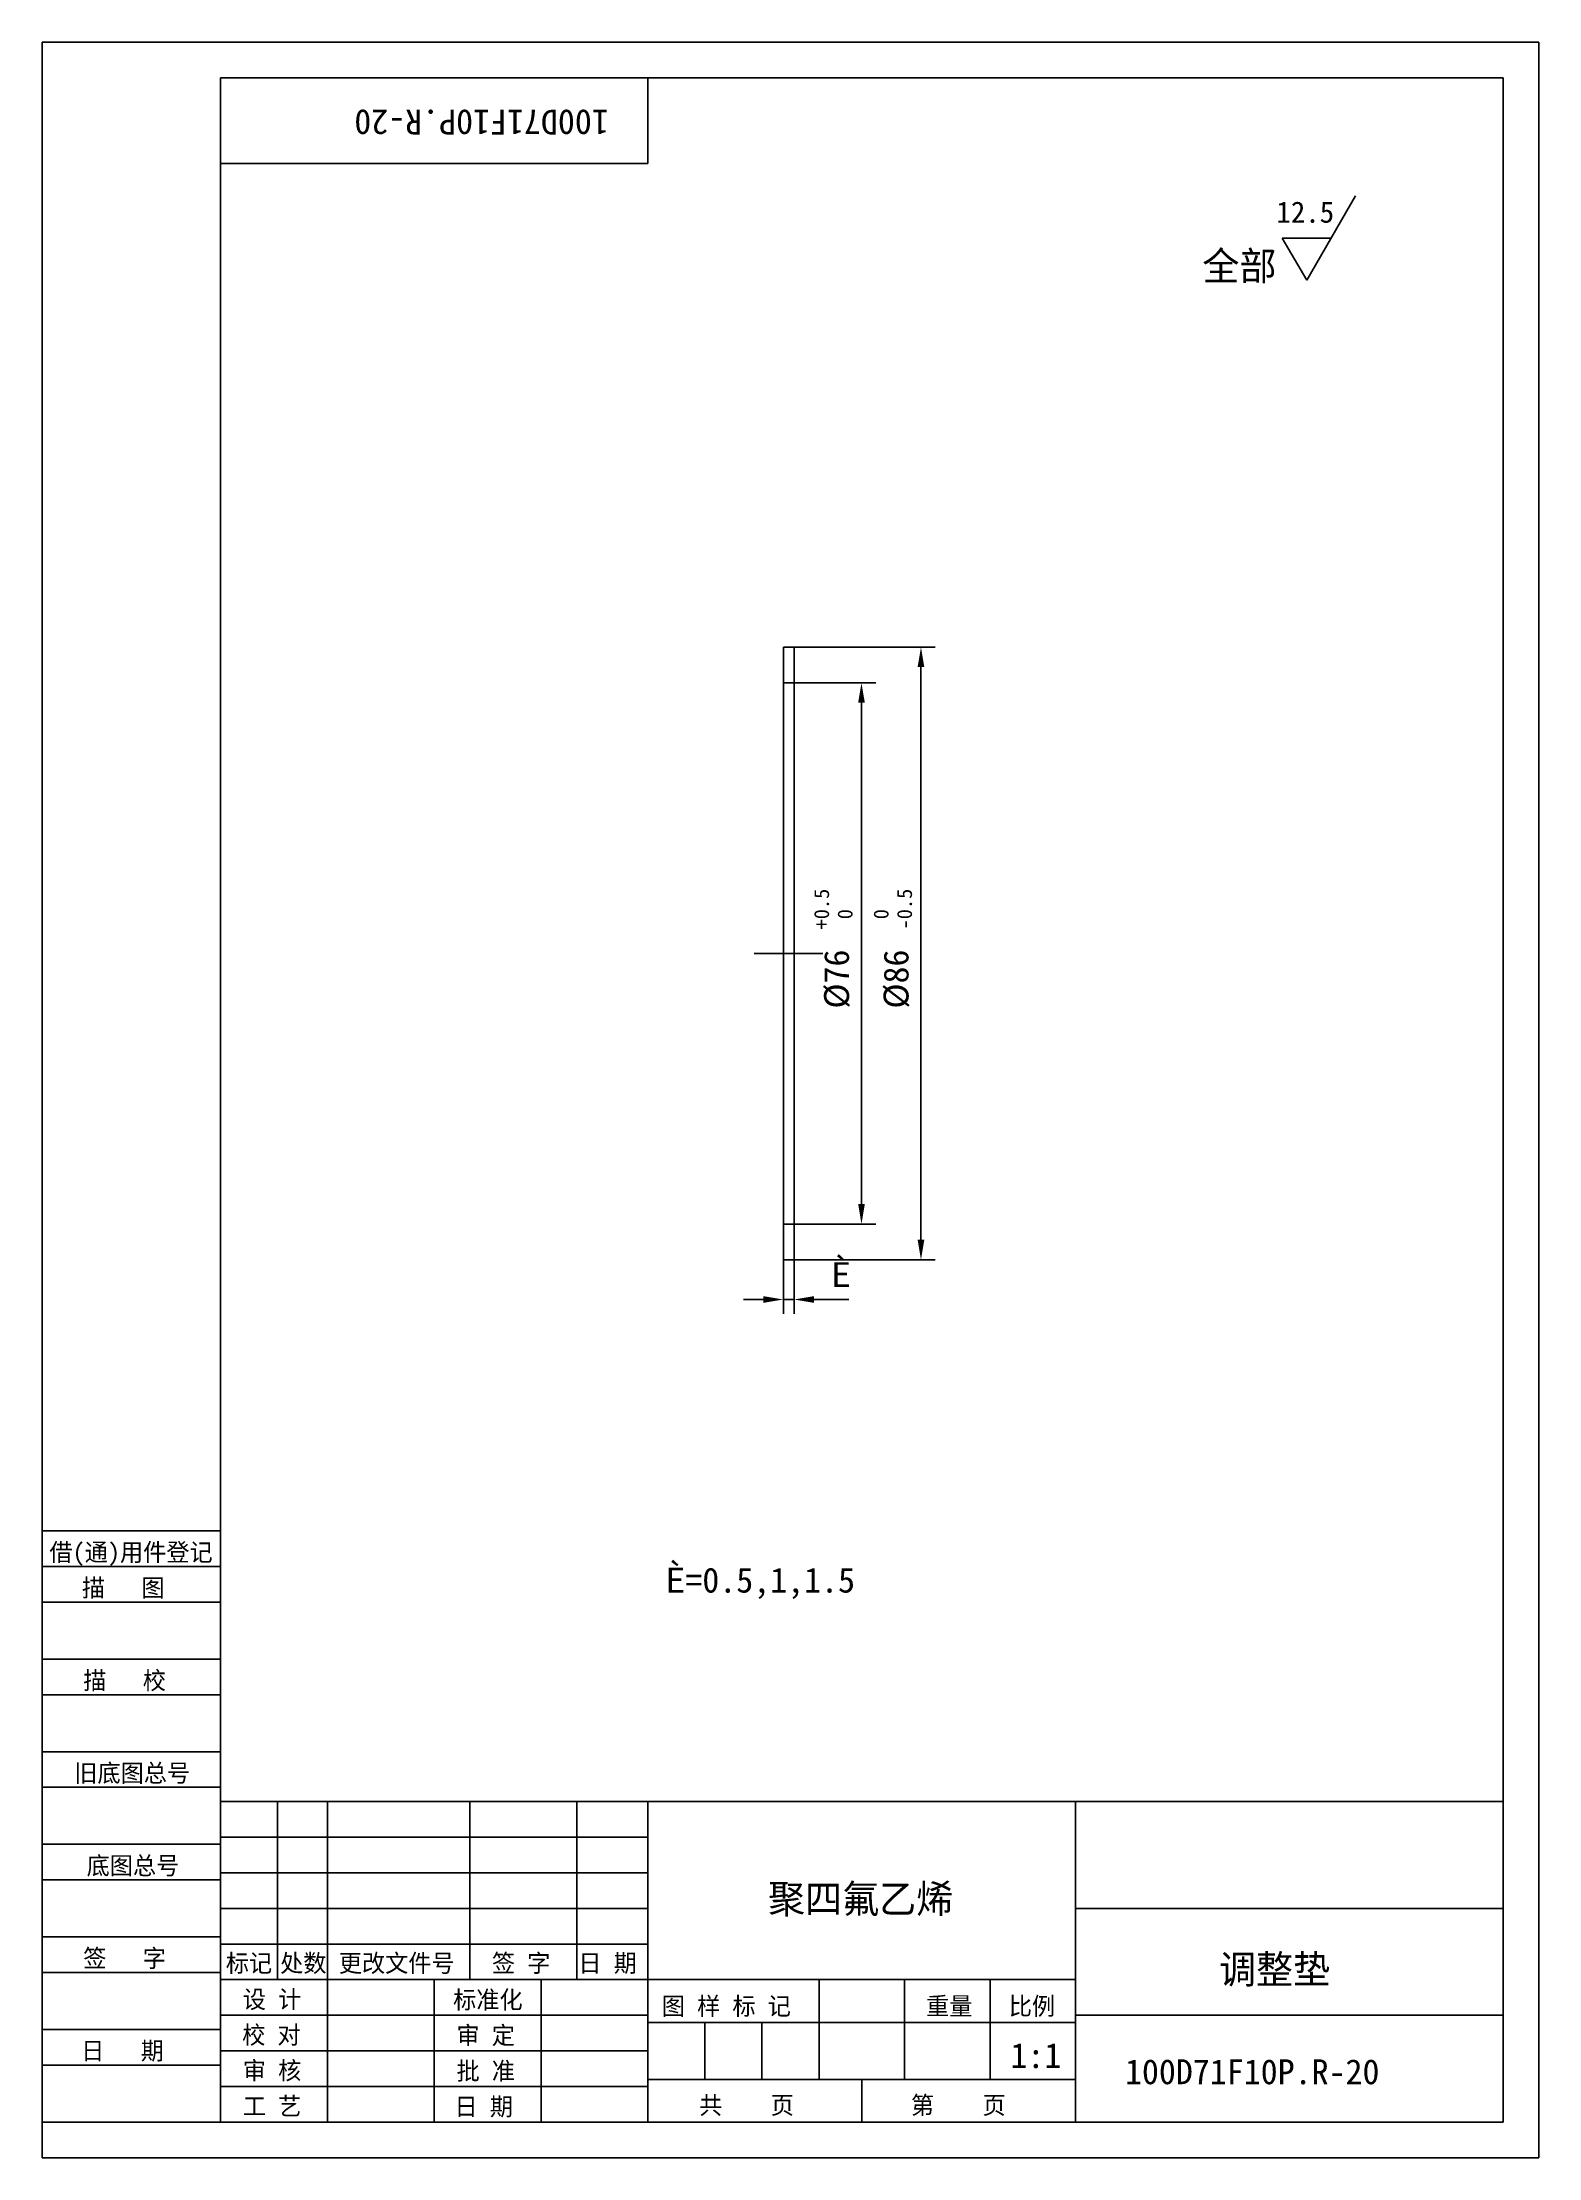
# Model space of a CAD drawing. Header units: metres. Extents: x 0 to 210, y 0 to 297.
import ezdxf

# ---------------------------------------------------------------- set-up
doc = ezdxf.new("R2010")
doc.units = ezdxf.units.M
for name, color, linetype in [('C', 6, 'Continuous'), ('D', 1, 'Continuous'), ('FL', 5, 'Continuous'), ('T', 7, 'Continuous'), ('TL', 4, 'Continuous')]:
    doc.layers.add(name, color=color, linetype=linetype)

# ---------------------------------------------------------------- blocks, each defined once
blk = doc.blocks.new('TUKUN4')
at = {"layer": 'FL'}
for p, q in [((0, 297), (0, 0)), ((210, 297), (0, 297)), ((210, 0), (210, 297)), ((0, 78), (25, 78)), ((0, 70), (25, 70)), ((0, 65), (25, 65)), ((0, 57), (25, 57)), ((0, 52), (25, 52)), ((33, 25), (33, 50)), ((40, 5), (40, 50)), ((60, 25), (60, 50)), ((75, 25), (75, 50)), ((25, 45), (85, 45)), ((0, 44), (25, 44)), ((0, 39), (25, 39)), ((25, 40), (85, 40)), ((25, 35), (85, 35)), ((0, 31), (25, 31)), ((25, 30), (85, 30)), ((0, 26), (25, 26)), ((70, 5), (70, 25)), ((0, 18), (25, 18)), ((25, 20), (85, 20)), ((25, 15), (85, 15)), ((0, 13), (25, 13)), ((25, 10), (85, 10)), ((0, 0), (210, 0))]:
    blk.add_line(p, q, dxfattribs=at)
at = {"layer": 'TL'}
for p, q in [((25, 5), (25, 292)), ((205, 292), (25, 292)), ((85, 292), (85, 280)), ((205, 5), (205, 292)), ((85, 280), (25, 280)), ((0, 88), (25, 88)), ((0, 83), (25, 83)), ((205, 50), (25, 50)), ((85, 5), (85, 50)), ((145, 5), (145, 50)), ((205, 35), (145, 35)), ((145, 25), (25, 25)), ((55, 5), (55, 25)), ((109, 11), (109, 25)), ((121, 11), (121, 25)), ((133, 11), (133, 25)), ((85, 19), (145, 19)), ((93, 11), (93, 19)), ((101, 11), (101, 19)), ((205, 20), (145, 20)), ((145, 11), (85, 11)), ((115, 5), (115, 11)), ((0, 5), (205, 5))]:
    blk.add_line(p, q, dxfattribs=at)
at = {"layer": 'T'}
for s, p in [('借(通)用件登记', (1, 83.76)), ('描   图', (5.56, 78.76)), ('描   校', (5.74, 65.76)), ('旧底图总号', (4.49, 52.76)), ('底图总号', (6.22, 39.76)), ('签   字', (5.74, 26.76)), ('标记', (25.75, 26.07)), ('处数', (33.38, 26.07)), ('更改文件号', (41.61, 26.07)), ('签 字', (63.1, 26.07)), ('日 期', (75.23, 26.07)), ('设 计', (28.14, 20.99)), ('标准化', (57.65, 20.93)), ('图 样 标 记', (86.95, 20.04)), ('重量', (124.03, 20.04)), ('比例', (135.64, 20.04)), ('校 对', (28.05, 15.99)), ('审 定', (58.13, 15.93)), ('日   期', (5.45, 13.76)), ('审 核', (28.14, 10.99)), ('批 准', (58.13, 10.93)), ('共    页', (92.18, 6.13)), ('第    页', (121.9, 6.13)), ('工 艺', (28.14, 5.99)), ('日 期', (57.84, 5.93))]:
    blk.add_text(s, height=2.5, dxfattribs=at).set_placement(p)

msp = doc.modelspace()

# ---------------------------------------------------------------- linework, layer by layer
at = {"layer": 'C'}
msp.add_line((99.88, 169.08), (109.56, 169.08), dxfattribs=at)
at = {"layer": 'D'}
for p, q in [((184.27, 275.43), (177.44, 263.6)), ((177.44, 263.6), (174.02, 269.52)), ((174.02, 269.52), (180.85, 269.52)), ((105.5, 212.08), (125.31, 212.08)), ((123.31, 209.28), (123.31, 128.88)), ((105.5, 207.08), (116.96, 207.08)), ((114.96, 133.88), (114.96, 204.28)), ((105.5, 131.08), (116.96, 131.08)), ((104, 126.08), (104, 118.49)), ((105.5, 126.08), (105.5, 118.49)), ((105.5, 126.08), (125.31, 126.08)), ((101.2, 120.49), (98.4, 120.49)), ((104, 120.49), (105.5, 120.49)), ((108.3, 120.49), (111.1, 120.49)), ((111.1, 120.49), (113.19, 120.49))]:
    msp.add_line(p, q, dxfattribs=at)
for points in [[(122.84, 209.28), (123.78, 209.28), (123.31, 212.08)], [(114.5, 204.28), (115.43, 204.28), (114.96, 207.08)], [(114.5, 133.88), (115.43, 133.88), (114.96, 131.08)], [(122.84, 128.88), (123.78, 128.88), (123.31, 126.08)], [(101.2, 120.96), (101.2, 120.02), (104, 120.49)], [(108.3, 120.96), (108.3, 120.02), (105.5, 120.49)]]:
    msp.add_solid(points, dxfattribs=at)
at = {"layer": 'TL'}
for p, q in [((104, 169.08), (104, 212.08)), ((104, 212.08), (105.5, 212.08)), ((105.5, 212.08), (105.5, 126.08)), ((104, 207.08), (105.5, 207.08)), ((104, 126.08), (104, 169.08)), ((105.5, 131.08), (104, 131.08)), ((105.5, 126.08), (104, 126.08))]:
    msp.add_line(p, q, dxfattribs=at)

# ---------------------------------------------------------------- block references
at = {"layer": 'D'}
msp.add_blockref('TUKUN4', (0, 0), dxfattribs=at)

# ---------------------------------------------------------------- texts
for s, height, rotation, p in [('100D71F10P.R-20', 3.5, 180, (79.5, 287.53)), ('+0.5', 2.1, 90, (110.41, 172.45)), ('-0.5', 2.1, 90, (122.05, 172.45)), (' 0', 2.1, 90, (113.7, 172.45)), (' 0', 2.1, 90, (118.76, 172.45)), ('%%C76', 3.5, 90, (113.21, 161.33)), ('%%C86', 3.5, 90, (121.56, 161.33))]:
    msp.add_text(s, height=height, rotation=rotation, dxfattribs=at).set_placement(p)
for s, height, p in [('12.5', 2.98, (173.19, 271.67)), ('全部', 4, (162.8, 263.6)), ('%%200', 3.5, (110.69, 122.24)), ('%%200=0.5,1,1.5', 3.5, (87.44, 79.34)), ('聚四氟乙烯', 4, (101.84, 34.35)), ('调整垫', 4, (165.13, 24.44)), ('1:1', 3.5, (135.86, 12.59)), ('100D71F10P.R-20', 3.5, (151.94, 10.32))]:
    msp.add_text(s, height=height, dxfattribs=at).set_placement(p)

doc.saveas('drawing.dxf')
